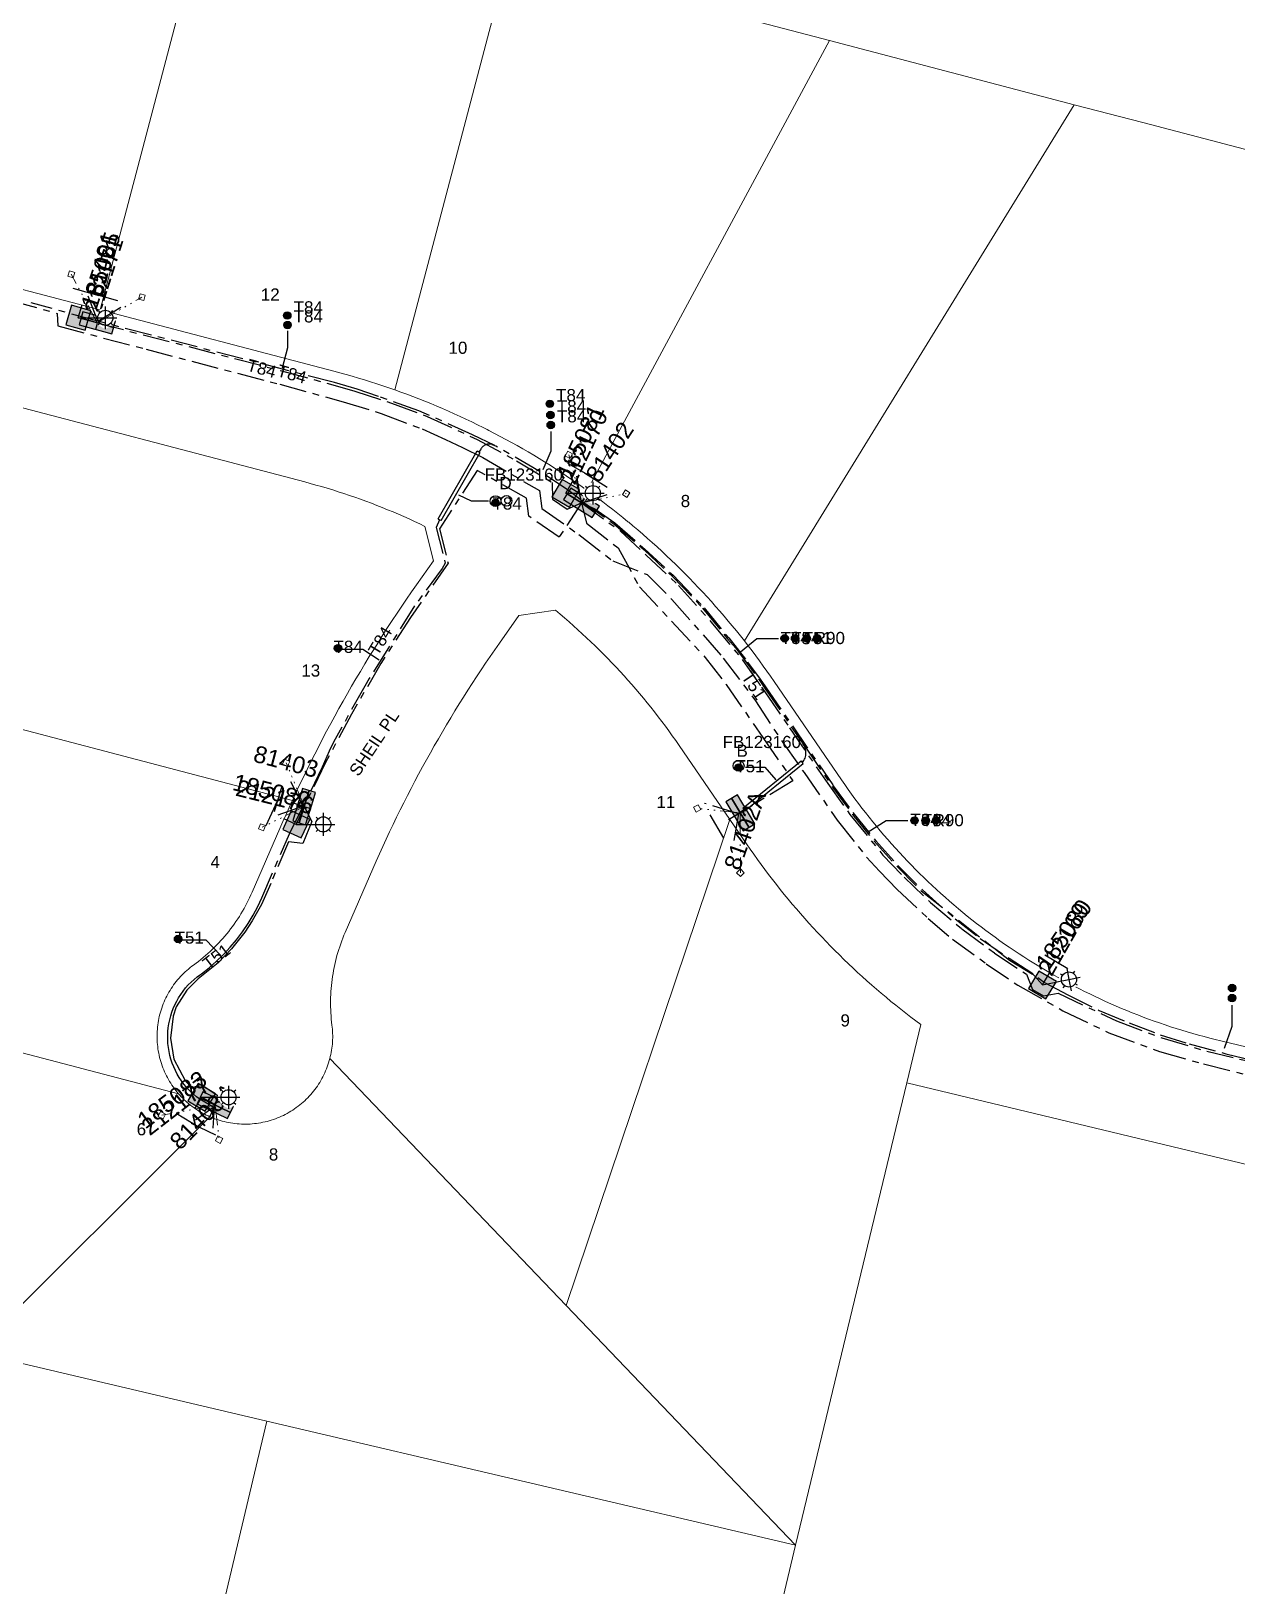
# Model space of a CAD drawing. Header units: metres. Extents: x 250871 to 255994, y 6164531 to 6169422.
# Drawn here: x 253358.1 to 253536.7, y 6166999.6 to 6167229.9 of the extents above; entities that cross this region are included whole.
import ezdxf
from ezdxf.enums import TextEntityAlignment as Align

# ---------------------------------------------------------------- set-up
doc = ezdxf.new("R2010")
doc.units = ezdxf.units.M
doc.linetypes.add('Cable Exist UG', pattern=[7, 4, -1, 1, -1])
doc.linetypes.add('PHANTOMX2', pattern=[6.6, 3, -0.75, 0.2, -0.75, 0.2, -0.75, 0.2, -0.75])
doc.layers.get('0').update_dxf_attribs({"color": 6})
doc.layers.get('Defpoints').update_dxf_attribs({"color": 250})
for name, color, linetype, lineweight in [('Cadastre Land Parcels_SP_EXT', 118, 'Continuous', 15), ('Cadastre Road Names_SP_HV_LV_SL_EXT', 211, 'Continuous', 15), ('Mains_LV_EXT', 163, 'Continuous', 25), ('Mains_LV_SL_EXT', 135, 'Continuous', 25), ('Services_SP_EXT', 42, 'PHANTOMX2', 20)]:
    doc.layers.add(name, color=color, linetype=linetype, lineweight=lineweight)
for name, color, linetype in [('Duct_SP_EXT', 30, 'Continuous'), ('Equip_SP_SL_EXT', 7, 'Continuous'), ('SupportsUG_SP_LV_EXT', 7, 'Continuous'), ('SupportsUG_SP_LV_SL_EXT', 7, 'Continuous'), ('Trench_SP_EXT', 7, 'Continuous')]:
    doc.layers.add(name, color=color, linetype=linetype)
doc.styles.add('COLUMN_LABEL', font='arial.ttf', dxfattribs={"height": 2})
doc.styles.add('iecARIAL', font='arial.ttf', dxfattribs={"height": 2})
doc.styles.add('POLE_LABEL', font='arial.ttf', dxfattribs={"height": 2})
doc.styles.add('SL_LABEL', font='arial.ttf', dxfattribs={"height": 2})
doc.styles.get("Standard").update_dxf_attribs({"font": 'arial.ttf'})

# ---------------------------------------------------------------- blocks, each defined once
blk = doc.blocks.new('COLUMN_EXT')
blk.add_hatch(color=256).paths.add_polyline_path([(1.5, -1.5), (1.5, 1.5), (-1.5, 1.5), (-1.5, -1.5)])
blk.add_lwpolyline([(1.5, 1.5), (-1.5, 1.5), (-1.5, -1.5), (1.5, -1.5)], close=True)
at = {"layer": 'Defpoints', "flags": 128}
for points in [[(0, 0), (0, -2)], [(2, -4), (-2, -4)]]:
    blk.add_lwpolyline(points, dxfattribs=at)
at = {"flags": 1}
blk.add_attdef('Z', (-1.81, 2.35), '', height=0.2, rotation=180, dxfattribs=at)
at = {"flags": 9}
for tag, style, p in [('STRUCTURE_PLANT_NUMBER', 'POLE_LABEL', (-1.81, -0.03)), ('STREET_CODE', 'COLUMN_LABEL', (-1.81, 0.2))]:
    blk.add_attdef(tag, text='', height=0.2, rotation=180, dxfattribs=dict(at, style=style)).set_placement(p, align=Align.MIDDLE_LEFT)
for tag, p in [('COLUMN_TYPE', (-1.81, 0.4)), ('STREETNAME', (-1.81, 1.6)), ('OWNED_BY', (-1.81, 0.6)), ('LOCATION', (-1.81, 1.4)), ('SUBURB', (-1.81, 1.8)), ('LEGEND', (-1.81, 1.2)), ('USAGE', (-1.81, 1)), ('NOTES', (-1.81, 2)), ('STATE', (-1.81, 0.8))]:
    blk.add_attdef(tag, text='', height=0.2, rotation=180, dxfattribs=at).set_placement(p, align=Align.MIDDLE_LEFT)
at = {"style": 'COLUMN_LABEL', "width": 0.9, "flags": 8}
blk.add_attdef('ASSET_NUM', text='', height=2, rotation=270, dxfattribs=at).set_placement((2, -4), align=Align.MIDDLE_LEFT)
blk = doc.blocks.new('PILLAR_EXT')
blk.add_hatch(color=256).paths.add_polyline_path([(2.5, -1), (2.5, 1), (-2.5, 1), (-2.5, -1)])
for p, q in [((2.5, 0), (-2.5, 0)), ((0, -1), (0, 1))]:
    blk.add_line(p, q)
at = {"ltscale": 10}
blk.add_line((-2.5, 0), (2.5, 0), dxfattribs=at)
blk.add_lwpolyline([(2.5, 1), (1.25, 1), (-1.25, 1), (-2.5, 1), (-2.5, -1), (2.5, -1)], close=True)
at = {"layer": 'Defpoints'}
for p, q in [((0, 0), (0, -2)), ((2, -4), (-2, -4))]:
    blk.add_line(p, q, dxfattribs=at)
for tag, p, flags in [('SUPPORT_TYPE', (0, 0.6), 9), ('STREETNAME', (0, 1.8), 9), ('OWNED_BY', (0, 0.2), 9), ('LOCATION', (0, 1.2), 9), ('SUBURB', (0, 2), 1), ('LEGEND', (0, 1), 9), ('PARENT', (0, 1.6), 9), ('USAGE', (0, 0.8), 9), ('NOTES', (0, 1.4), 9), ('STATE', (0, 0.4), 9)]:
    blk.add_attdef(tag, p, '', height=0.2, rotation=180, dxfattribs=dict(flags=flags))
at = {"width": 0.9, "flags": 8}
blk.add_attdef('ASSET_NUM', text='', height=2, rotation=270, dxfattribs=at).set_placement((2, -4), align=Align.MIDDLE_LEFT)
blk = doc.blocks.new('DUCT_EXT')
blk.add_circle((0, 0.8), 0.8)
at = {"flags": 1}
blk.add_attdef('Z', (0, 0), '', height=0.2, dxfattribs=at)
at = {"flags": 9}
for tag, p in [('DUCT_CODE', (0, 0)), ('XSECT_TYPE', (0, -0.2)), ('STATE', (0, -0.6)), ('FB_REFERENCE', (0, -0.4)), ('NOTES', (0, -0.8))]:
    blk.add_attdef(tag, text='', height=0.2, dxfattribs=at).set_placement(p, align=Align.MIDDLE_LEFT)
blk = doc.blocks.new('SL_LANTERN_EXT')
at = {"flags": 9}
for tag, p in [('LRATECODE', (-7.4, 0)), ('LOUTREACHVOCAB', (-7.2, 0)), ('LOUTREACH', (-7, 0)), ('LANTNUMBER', (-6.6, 0)), ('LNEW', (-6.4, 0)), ('LMASTVOCAB', (-6.2, 0)), ('LMAST', (-6, 0)), ('LLAMPVOCAB', (-5.8, 0)), ('LLAMP', (-5.6, 0)), ('LEXIST', (-5.4, 0)), ('LCHARGE3PERCENT', (-5.2, 0)), ('LCHARGE3', (-5, 0)), ('LCHARGE2PERCENT', (-4.8, 0)), ('LCHARGE2', (-4.6, 0)), ('LCHARGE1PERCENT', (-4.4, 0)), ('LCHARGE1', (-4.2, 0)), ('LCATEGORY', (-4, 0)), ('LBRACKETVOCAB', (-3.8, 0)), ('LBRACKET', (-3.6, 0)), ('LKINGHEIGHT', (-3.4, 0)), ('CREPLACE', (-3.2, 0)), ('CREMOVE', (-3, 0)), ('CNUMBER', (-2.8, 0)), ('CNEW', (-2.6, 0)), ('CEXIST', (-2.4, 0)), ('USAGE', (-2.2, 0)), ('STATE', (-2, 0)), ('OWNED_BY', (-1.8, 0)), ('ORIENTATION', (-1.6, 0)), ('OPERATING_VOLTAGE', (-1.4, 0)), ('NO_PHASES', (-1.2, 0)), ('LANTERN_TYPE', (-1, 0)), ('LANTERN_PURPOSE', (-0.8, 0)), ('CONTROL_TYPE', (-0.6, 0)), ('CONSTRUCTED_VOLTAGE', (-0.4, 0))]:
    blk.add_attdef(tag, text='', height=0.001, rotation=270, dxfattribs=at).set_placement(p, align=Align.MIDDLE_LEFT)
at = {"style": 'SL_LABEL', "flags": 9}
blk.add_attdef('STREET_CODE', text='', height=0.001, rotation=270, dxfattribs=at).set_placement((0, 0), align=Align.MIDDLE_LEFT)
at = {"flags": 1}
blk.add_attdef('Z', (0, 0), '', height=0.001, rotation=270, dxfattribs=at)
at = {"width": 0.9}
blk.add_attdef('LNUMBER', text='', height=1, dxfattribs=at).set_placement((7, -1), align=Align.MIDDLE_LEFT)
at = {"flags": 9}
for tag, p in [('LREMOVE', (0, -7.6)), ('LREPLACE', (0, -7.8)), ('LTYPE', (0, -8)), ('LTYPEVOCAB', (0, -8.2)), ('LEGEND', (0, -8.4)), ('SUBURB', (0, -8.6)), ('STREETNAME', (0, -8.8)), ('LOCATION', (0, -9)), ('NOTES', (0, -9.2)), ('MAINTAINED_BY', (0, -9.86))]:
    blk.add_attdef(tag, text='', height=0.001, dxfattribs=at).set_placement(p, align=Align.MIDDLE_LEFT)
blk.add_attdef('OPERATED_BY', (0, -9.61), '', height=0.001, dxfattribs=at)
blk.add_wipeout([(5.69, 0), (5.06, -1.06), (4, -1.69), (2.94, -1.06), (2.31, 0), (2.94, 1.06), (4, 1.69), (5.06, 1.06)])
for p, q in [((0, 0), (4, 0)), ((2.94, 1.06), (3.2, 0.8)), ((4, 1.69), (4, 0)), ((5.06, 1.06), (4.8, 0.8)), ((2.94, -1.06), (3.2, -0.8)), ((4, 0), (5.69, 0)), ((4, 0), (4, -1.69)), ((5.06, -1.06), (4.8, -0.8))]:
    blk.add_line(p, q)
blk.add_circle((4, 0), 1.12)
blk = doc.blocks.new('CCP_EXT')
at = {"flags": 9}
blk.add_attdef('NOTES', text='', height=0.2, dxfattribs=at).set_placement((0, -2), align=Align.MIDDLE_LEFT)
blk.add_wipeout([(0, 0.57), (0.57, 0), (0, -0.57), (-0.57, 0)])
blk.add_lwpolyline([(-0.57, 0), (0, 0.57), (0.57, 0), (0, -0.57), (-0.57, 0)])
at = {"flags": 1}
blk.add_attdef('Z', (0, 0), '', height=0.2, dxfattribs=at)
at = {"flags": 9}
for tag, p in [('CCP_TYPE', (0, 0)), ('CONSTRUCTED_VOLTAGE', (0, -0.2)), ('OPERATING_VOLTAGE', (0, -0.6)), ('ORIENTATION', (0, -0.8)), ('OWNED_BY', (0, -1)), ('STATE', (0, -1.8)), ('NO_PHASES', (0, -0.4)), ('USAGE', (0, -1.2)), ('LEGEND', (0, -1.4)), ('LIFE_SUPPORT', (0, -1.6))]:
    blk.add_attdef(tag, text='', height=0.2, dxfattribs=at).set_placement(p, align=Align.MIDDLE_LEFT)
blk = doc.blocks.new('CABLE_LARGE_EXT')
h = blk.add_hatch(color=256)
edge = h.paths.add_edge_path()
edge.add_arc((0, 0.55), 0.55, 0, 360)
blk.add_circle((0, 0.55), 0.55)
at = {"flags": 1}
blk.add_attdef('Z', (0, 0), '', height=0.2, dxfattribs=at)
at = {"flags": 9}
for tag, p in [('COND_CODE', (0, 0)), ('STATE', (0, -0.4)), ('XSECT_SIZE', (0, -0.6)), ('FB_REFERENCE', (0, -0.2)), ('NOTES', (0, -0.8))]:
    blk.add_attdef(tag, text='', height=0.2, dxfattribs=at).set_placement(p, align=Align.MIDDLE_LEFT)

msp = doc.modelspace()

# ---------------------------------------------------------------- linework, layer by layer
at = {"layer": 'Cadastre Land Parcels_SP_EXT', "linetype": 'Continuous'}
for points in [[(253693.429, 6167593.208), (253426.631, 6167663.238), (253404.025, 6167621.867), (253346.392, 6167511.639), (253291.232, 6167401.18), (253233.137, 6167292.237), (253281.922, 6167279.448), (253341.322, 6167263.878), (253385.1, 6167252.402), (253428.862, 6167240.929), (253476.326, 6167228.488), (253512.571, 6167218.987), (253522.718, 6167216.335), (253550.961, 6167208.953)], [(253550.961, 6167208.953), (253522.718, 6167216.335), (253512.571, 6167218.987), (253463.733, 6167139.552), (253464.303, 6167138.819), (253464.867, 6167138.083), (253465.425, 6167137.343), (253465.976, 6167136.597), (253466.523, 6167135.847), (253467.062, 6167135.093), (253467.596, 6167134.334), (253468.123, 6167133.571), (253478.111, 6167118.993), (253478.6, 6167118.285), (253479.097, 6167117.579), (253479.6, 6167116.88), (253480.109, 6167116.184), (253480.624, 6167115.494), (253481.145, 6167114.808), (253481.672, 6167114.127), (253482.206, 6167113.451), (253482.747, 6167112.779), (253483.293, 6167112.113), (253483.844, 6167111.452), (253484.402, 6167110.795), (253484.967, 6167110.143), (253485.537, 6167109.498), (253486.113, 6167108.856), (253486.694, 6167108.22), (253487.281, 6167107.59), (253487.875, 6167106.965), (253488.473, 6167106.345), (253489.077, 6167105.731), (253489.687, 6167105.122), (253490.302, 6167104.519), (253490.923, 6167103.922), (253491.55, 6167103.33), (253492.181, 6167102.744), (253492.817, 6167102.164), (253493.46, 6167101.589), (253494.107, 6167101.02), (253494.759, 6167100.457), (253495.417, 6167099.901), (253496.08, 6167099.35), (253496.747, 6167098.805), (253497.419, 6167098.266), (253498.097, 6167097.733), (253498.779, 6167097.207), (253499.466, 6167096.687), (253500.157, 6167096.173), (253500.853, 6167095.665), (253501.554, 6167095.165), (253502.259, 6167094.67), (253502.969, 6167094.181), (253503.683, 6167093.699), (253504.402, 6167093.223), (253505.125, 6167092.754), (253505.852, 6167092.292), (253506.583, 6167091.837), (253507.319, 6167091.388), (253508.058, 6167090.945), (253508.801, 6167090.51), (253509.549, 6167090.081), (253510.3, 6167089.659), (253511.055, 6167089.243), (253511.813, 6167088.835), (253512.576, 6167088.434), (253513.342, 6167088.039), (253514.112, 6167087.652), (253514.885, 6167087.272), (253515.661, 6167086.897), (253516.44, 6167086.531), (253517.224, 6167086.172), (253518.01, 6167085.819), (253518.799, 6167085.474), (253519.592, 6167085.137), (253520.388, 6167084.806), (253521.186, 6167084.483), (253521.988, 6167084.167), (253522.793, 6167083.858), (253523.599, 6167083.556), (253524.41, 6167083.262), (253525.222, 6167082.976), (253526.037, 6167082.697), (253526.855, 6167082.424), (253527.675, 6167082.16), (253528.497, 6167081.903), (253529.322, 6167081.653), (253530.149, 6167081.411), (253530.978, 6167081.177), (253531.809, 6167080.95), (253532.642, 6167080.731), (253533.477, 6167080.519), (253534.314, 6167080.314), (253702.951, 6167039.869)], [(253326.695, 6167134.32), (253396.785, 6167115.943), (253397.321, 6167117.096), (253397.321, 6167117.096), (253397.863, 6167118.246), (253398.414, 6167119.393), (253398.971, 6167120.535), (253399.535, 6167121.675), (253400.107, 6167122.81), (253400.685, 6167123.942), (253401.271, 6167125.071), (253401.864, 6167126.196), (253402.463, 6167127.317), (253403.07, 6167128.435), (253403.684, 6167129.548), (253404.304, 6167130.658), (253404.932, 6167131.764), (253405.567, 6167132.865), (253406.208, 6167133.964), (253406.856, 6167135.057), (253407.512, 6167136.147), (253408.173, 6167137.233), (253408.842, 6167138.314), (253409.517, 6167139.391), (253410.2, 6167140.464), (253410.888, 6167141.533), (253411.584, 6167142.598), (253412.287, 6167143.657), (253412.996, 6167144.713), (253413.71, 6167145.764), (253414.433, 6167146.81), (253415.161, 6167147.853), (253417.677, 6167151.427), (253416.418, 6167156.52), (253415.639, 6167156.894), (253414.857, 6167157.261), (253414.07, 6167157.622), (253413.282, 6167157.976), (253412.49, 6167158.322), (253411.695, 6167158.662), (253410.897, 6167158.994), (253410.096, 6167159.319), (253409.292, 6167159.636), (253408.485, 6167159.947), (253407.676, 6167160.251), (253406.863, 6167160.547), (253406.048, 6167160.836), (253405.231, 6167161.118), (253404.412, 6167161.392), (253403.589, 6167161.66), (253402.765, 6167161.919), (253401.937, 6167162.172), (253401.109, 6167162.417), (253400.277, 6167162.655), (253399.444, 6167162.886), (253398.609, 6167163.108), (253348.877, 6167176.142)], [(253304.402, 6167092.289), (253379.927, 6167072.5), (253379.718, 6167072.746), (253379.718, 6167072.746), (253379.517, 6167072.996), (253379.321, 6167073.253), (253379.131, 6167073.513), (253378.949, 6167073.779), (253378.772, 6167074.048), (253378.603, 6167074.322), (253378.441, 6167074.601), (253378.285, 6167074.883), (253378.136, 6167075.169), (253377.995, 6167075.458), (253377.86, 6167075.751), (253377.734, 6167076.047), (253377.614, 6167076.347), (253377.502, 6167076.649), (253377.397, 6167076.954), (253377.301, 6167077.261), (253377.211, 6167077.571), (253377.13, 6167077.882), (253377.055, 6167078.196), (253376.989, 6167078.511), (253376.932, 6167078.828), (253376.881, 6167079.146), (253376.839, 6167079.467), (253376.804, 6167079.786), (253376.778, 6167080.108), (253376.76, 6167080.43), (253376.749, 6167080.752), (253376.747, 6167081.074), (253376.752, 6167081.396), (253376.765, 6167081.718), (253376.787, 6167082.04), (253376.816, 6167082.361), (253376.853, 6167082.68), (253376.898, 6167083), (253376.952, 6167083.318), (253377.012, 6167083.634), (253377.081, 6167083.948), (253377.159, 6167084.262), (253377.242, 6167084.572), (253377.334, 6167084.881), (253377.434, 6167085.187), (253377.541, 6167085.492), (253377.657, 6167085.792), (253377.779, 6167086.091), (253377.908, 6167086.386), (253378.045, 6167086.678), (253378.189, 6167086.966), (253378.34, 6167087.251), (253378.498, 6167087.531), (253378.663, 6167087.808), (253378.835, 6167088.081), (253379.013, 6167088.349), (253379.199, 6167088.613), (253379.39, 6167088.872), (253379.588, 6167089.126), (253379.793, 6167089.375), (253380.003, 6167089.619), (253380.22, 6167089.858), (253380.442, 6167090.091), (253380.67, 6167090.319), (253380.903, 6167090.541), (253381.143, 6167090.758), (253381.386, 6167090.967), (253381.636, 6167091.172), (253381.891, 6167091.37), (253382.15, 6167091.561), (253382.514, 6167091.828), (253382.874, 6167092.102), (253383.229, 6167092.382), (253383.58, 6167092.668), (253383.924, 6167092.96), (253384.264, 6167093.259), (253384.599, 6167093.562), (253384.929, 6167093.873), (253385.253, 6167094.188), (253385.571, 6167094.509), (253385.884, 6167094.835), (253386.192, 6167095.167), (253386.493, 6167095.504), (253386.788, 6167095.846), (253387.078, 6167096.194), (253387.361, 6167096.546), (253387.639, 6167096.903), (253387.91, 6167097.265), (253388.175, 6167097.631), (253388.433, 6167098.002), (253388.686, 6167098.378), (253388.931, 6167098.758), (253389.17, 6167099.142), (253389.401, 6167099.53), (253389.627, 6167099.922), (253389.845, 6167100.318), (253390.057, 6167100.718), (253390.261, 6167101.121), (253390.459, 6167101.528), (253390.65, 6167101.938), (253390.833, 6167102.351), (253394.934, 6167111.802), (253395.389, 6167112.841), (253395.848, 6167113.877), (253396.314, 6167114.911), (253396.785, 6167115.943), (253326.695, 6167134.32)], [(253349.629, 6167034.214), (253384.58, 6167069.083), (253384.58, 6167069.083), (253384.3, 6167069.208), (253384.024, 6167069.34), (253383.75, 6167069.478), (253383.48, 6167069.623), (253383.214, 6167069.774), (253382.95, 6167069.931), (253382.692, 6167070.095), (253382.436, 6167070.264), (253382.185, 6167070.439), (253381.938, 6167070.621), (253381.695, 6167070.808), (253381.457, 6167071.001), (253381.224, 6167071.199), (253380.995, 6167071.403), (253380.771, 6167071.613), (253380.553, 6167071.827), (253380.339, 6167072.046), (253380.13, 6167072.27), (253379.927, 6167072.5), (253304.402, 6167092.289)]]:
    msp.add_lwpolyline(points, dxfattribs=at)
for points in [[(253385.1, 6167252.402), (253341.322, 6167263.878), (253324.555, 6167200.075), (253368.318, 6167188.593), (253385.1, 6167252.402)], [(253428.862, 6167240.929), (253385.1, 6167252.402), (253368.318, 6167188.593), (253402.91, 6167179.516), (253403.825, 6167179.271), (253404.739, 6167179.019), (253405.65, 6167178.76), (253406.56, 6167178.493), (253407.466, 6167178.218), (253408.371, 6167177.937), (253409.274, 6167177.646), (253410.173, 6167177.35), (253411.071, 6167177.046), (253411.965, 6167176.733), (253428.862, 6167240.929)], [(253476.326, 6167228.488), (253428.862, 6167240.929), (253411.965, 6167176.733), (253412.858, 6167176.414), (253413.748, 6167176.086), (253414.636, 6167175.752), (253415.52, 6167175.41), (253416.403, 6167175.06), (253417.281, 6167174.704), (253418.157, 6167174.34), (253419.03, 6167173.969), (253419.9, 6167173.59), (253420.766, 6167173.204), (253421.63, 6167172.811), (253422.489, 6167172.411), (253423.346, 6167172.004), (253424.199, 6167171.59), (253425.049, 6167171.169), (253425.623, 6167170.879), (253425.895, 6167170.741), (253426.738, 6167170.306), (253427.576, 6167169.862), (253428.412, 6167169.413), (253429.244, 6167168.958), (253430.071, 6167168.494), (253430.895, 6167168.023), (253431.715, 6167167.547), (253432.53, 6167167.063), (253433.342, 6167166.572), (253434.15, 6167166.075), (253434.953, 6167165.571), (253435.753, 6167165.061), (253436.547, 6167164.543), (253437.338, 6167164.02), (253438.125, 6167163.489), (253438.906, 6167162.952), (253439.684, 6167162.409), (253440.456, 6167161.859), (253476.326, 6167228.488)], [(253512.571, 6167218.987), (253476.326, 6167228.488), (253440.456, 6167161.859), (253441.227, 6167161.301), (253441.994, 6167160.737), (253442.754, 6167160.167), (253443.511, 6167159.59), (253444.263, 6167159.006), (253445.01, 6167158.417), (253445.752, 6167157.822), (253446.488, 6167157.219), (253446.599, 6167157.128), (253447.22, 6167156.611), (253447.947, 6167155.998), (253448.669, 6167155.377), (253449.385, 6167154.751), (253450.096, 6167154.119), (253450.802, 6167153.481), (253451.503, 6167152.837), (253452.198, 6167152.188), (253452.887, 6167151.533), (253453.572, 6167150.871), (253454.25, 6167150.204), (253454.923, 6167149.532), (253455.59, 6167148.854), (253456.252, 6167148.171), (253456.908, 6167147.481), (253457.558, 6167146.786), (253458.203, 6167146.086), (253458.841, 6167145.381), (253459.474, 6167144.67), (253460.1, 6167143.955), (253460.721, 6167143.234), (253461.335, 6167142.507), (253461.944, 6167141.776), (253462.546, 6167141.039), (253463.143, 6167140.298), (253463.733, 6167139.552), (253512.571, 6167218.987)], [(253461.573, 6167113.109), (253454.06, 6167124.081), (253453.561, 6167124.803), (253453.055, 6167125.52), (253452.543, 6167126.233), (253452.024, 6167126.942), (253451.499, 6167127.645), (253450.968, 6167128.343), (253450.43, 6167129.038), (253449.886, 6167129.727), (253449.335, 6167130.411), (253448.779, 6167131.089), (253448.217, 6167131.763), (253447.648, 6167132.432), (253447.074, 6167133.096), (253446.493, 6167133.754), (253445.906, 6167134.407), (253445.314, 6167135.055), (253444.716, 6167135.698), (253444.112, 6167136.335), (253443.502, 6167136.966), (253442.887, 6167137.591), (253442.266, 6167138.212), (253441.639, 6167138.827), (253441.007, 6167139.436), (253440.37, 6167140.039), (253439.727, 6167140.636), (253439.078, 6167141.228), (253438.424, 6167141.813), (253437.765, 6167142.394), (253437.101, 6167142.967), (253436.431, 6167143.535), (253435.757, 6167144.096), (253430.317, 6167143.306), (253427.439, 6167139.217), (253426.751, 6167138.235), (253426.071, 6167137.248), (253425.397, 6167136.257), (253424.729, 6167135.262), (253424.068, 6167134.262), (253423.413, 6167133.259), (253422.764, 6167132.251), (253422.122, 6167131.239), (253421.486, 6167130.223), (253420.857, 6167129.203), (253420.234, 6167128.18), (253419.618, 6167127.151), (253419.008, 6167126.119), (253418.405, 6167125.084), (253417.808, 6167124.044), (253417.219, 6167123), (253416.635, 6167121.954), (253416.059, 6167120.902), (253415.49, 6167119.848), (253414.926, 6167118.79), (253414.37, 6167117.729), (253413.82, 6167116.663), (253413.278, 6167115.595), (253412.742, 6167114.523), (253412.213, 6167113.447), (253411.69, 6167112.368), (253411.175, 6167111.286), (253410.667, 6167110.2), (253410.165, 6167109.112), (253409.671, 6167108.02), (253409.184, 6167106.926), (253408.703, 6167105.827), (253404.601, 6167096.377), (253404.425, 6167095.96), (253404.256, 6167095.541), (253404.093, 6167095.118), (253403.939, 6167094.694), (253403.792, 6167094.266), (253403.652, 6167093.836), (253403.52, 6167093.403), (253403.395, 6167092.969), (253403.278, 6167092.532), (253403.169, 6167092.093), (253403.066, 6167091.653), (253402.972, 6167091.212), (253402.885, 6167090.767), (253402.806, 6167090.322), (253402.735, 6167089.876), (253402.671, 6167089.428), (253402.616, 6167088.979), (253402.568, 6167088.53), (253402.527, 6167088.079), (253402.495, 6167087.628), (253402.47, 6167087.177), (253402.454, 6167086.725), (253402.444, 6167086.273), (253402.443, 6167085.821), (253402.45, 6167085.368), (253402.464, 6167084.916), (253402.487, 6167084.465), (253402.517, 6167084.014), (253402.554, 6167083.563), (253402.6, 6167083.113), (253402.654, 6167082.664), (253402.69, 6167082.354), (253402.718, 6167082.042), (253402.74, 6167081.73), (253402.753, 6167081.418), (253402.759, 6167081.106), (253402.757, 6167080.793), (253402.749, 6167080.48), (253402.732, 6167080.168), (253402.708, 6167079.856), (253402.676, 6167079.546), (253402.638, 6167079.236), (253402.591, 6167078.927), (253402.537, 6167078.619), (253402.476, 6167078.312), (253402.407, 6167078.007), (253402.331, 6167077.704), (253437.332, 6167041.132), (253461.573, 6167113.109)], [(253487.773, 6167074.091), (253489.85, 6167082.737), (253489.102, 6167083.295), (253488.358, 6167083.859), (253487.619, 6167084.431), (253486.885, 6167085.007), (253486.156, 6167085.591), (253485.432, 6167086.18), (253484.711, 6167086.774), (253483.997, 6167087.375), (253483.288, 6167087.982), (253482.583, 6167088.595), (253481.884, 6167089.215), (253481.19, 6167089.839), (253480.501, 6167090.469), (253479.817, 6167091.105), (253479.139, 6167091.747), (253478.466, 6167092.394), (253477.799, 6167093.047), (253477.137, 6167093.705), (253476.48, 6167094.369), (253475.83, 6167095.039), (253475.184, 6167095.714), (253474.545, 6167096.394), (253473.911, 6167097.079), (253473.282, 6167097.77), (253472.66, 6167098.466), (253472.044, 6167099.167), (253471.432, 6167099.873), (253470.828, 6167100.585), (253470.229, 6167101.301), (253469.636, 6167102.022), (253469.049, 6167102.749), (253468.468, 6167103.48), (253467.894, 6167104.216), (253467.325, 6167104.956), (253466.763, 6167105.702), (253466.207, 6167106.452), (253465.657, 6167107.206), (253465.113, 6167107.966), (253464.576, 6167108.73), (253464.046, 6167109.498), (253461.573, 6167113.109), (253437.332, 6167041.132), (253471.322, 6167005.614), (253487.773, 6167074.091)], [(253402.331, 6167077.704), (253402.248, 6167077.394), (253402.156, 6167077.087), (253402.057, 6167076.783), (253401.95, 6167076.481), (253401.836, 6167076.181), (253401.714, 6167075.884), (253401.586, 6167075.591), (253401.449, 6167075.301), (253401.306, 6167075.015), (253401.156, 6167074.731), (253400.999, 6167074.452), (253400.834, 6167074.177), (253400.664, 6167073.906), (253400.487, 6167073.638), (253400.303, 6167073.377), (253400.112, 6167073.119), (253399.915, 6167072.866), (253399.713, 6167072.618), (253399.503, 6167072.374), (253399.288, 6167072.137), (253399.068, 6167071.905), (253398.841, 6167071.678), (253398.609, 6167071.457), (253398.372, 6167071.241), (253398.129, 6167071.032), (253397.881, 6167070.829), (253397.629, 6167070.631), (253397.371, 6167070.44), (253397.109, 6167070.256), (253396.842, 6167070.079), (253396.571, 6167069.908), (253396.296, 6167069.743), (253396.017, 6167069.585), (253395.734, 6167069.436), (253395.448, 6167069.292), (253395.158, 6167069.156), (253394.864, 6167069.026), (253394.568, 6167068.904), (253394.268, 6167068.789), (253393.967, 6167068.683), (253393.662, 6167068.583), (253393.355, 6167068.49), (253393.046, 6167068.407), (253392.735, 6167068.33), (253392.422, 6167068.261), (253392.107, 6167068.199), (253391.791, 6167068.146), (253391.474, 6167068.1), (253391.156, 6167068.063), (253390.837, 6167068.032), (253390.517, 6167068.011), (253390.197, 6167067.996), (253389.876, 6167067.991), (253389.556, 6167067.992), (253389.236, 6167068.002), (253388.915, 6167068.02), (253388.596, 6167068.045), (253388.278, 6167068.078), (253387.96, 6167068.12), (253387.643, 6167068.169), (253387.328, 6167068.226), (253387.013, 6167068.29), (253386.701, 6167068.364), (253386.391, 6167068.443), (253386.083, 6167068.531), (253385.777, 6167068.627), (253385.474, 6167068.73), (253385.173, 6167068.84), (253384.875, 6167068.958), (253384.58, 6167069.083), (253349.629, 6167034.214), (253392.989, 6167024.023), (253471.322, 6167005.614), (253437.332, 6167041.132), (253402.331, 6167077.704)], [(253843.697, 6166854.534), (253683.066, 6166893.081), (253692.457, 6166932.213), (253701.849, 6166971.345), (253696.432, 6166972.647), (253708.089, 6167021.168), (253487.773, 6167074.091), (253471.322, 6167005.614), (253448.111, 6166907.788), (253554.357, 6166882.599), (253575.185, 6166877.596), (253595.151, 6166872.8), (253614.715, 6166868.107), (253673.453, 6166854.193), (253732.603, 6166840.209), (253790.946, 6166826.415), (253872.095, 6166807.527), (253843.697, 6166854.534)], [(253392.989, 6167024.023), (253349.629, 6167034.214), (253333.159, 6167038.083), (253296.853, 6166883.426), (253286.334, 6166885.888), (253191.52, 6166908.073), (253165.721, 6166798.769), (253171.677, 6166792.228), (253170.528, 6166787.361), (253258.896, 6166766.668), (253268.69, 6166764.374), (253328.096, 6166750.463), (253392.989, 6167024.023)], [(253408.387, 6166740.201), (253426.843, 6166818.062), (253448.111, 6166907.788), (253471.322, 6167005.614), (253392.989, 6167024.023), (253328.096, 6166750.463), (253406.411, 6166731.86), (253408.387, 6166740.201)]]:
    msp.add_lwpolyline(points, close=True, dxfattribs=at)
at = {"layer": 'Duct_SP_EXT'}
for p, q in [((253418.392, 6167157.624), (253424.174, 6167167.7)), ((253418.808, 6167157.385), (253424.591, 6167167.461)), ((253424.174, 6167167.7), (253424.382, 6167167.581)), ((253424.591, 6167167.461), (253424.382, 6167167.581)), ((253418.392, 6167157.624), (253418.6, 6167157.505)), ((253418.808, 6167157.385), (253418.6, 6167157.505)), ((253463.495, 6167114.77), (253472.143, 6167121.787)), ((253463.797, 6167114.398), (253472.445, 6167121.414)), ((253472.143, 6167121.787), (253472.294, 6167121.601)), ((253472.445, 6167121.414), (253472.294, 6167121.601)), ((253463.495, 6167114.77), (253463.646, 6167114.584)), ((253463.797, 6167114.398), (253463.646, 6167114.584))]:
    msp.add_line(p, q, dxfattribs=at)
for points in [[(253396.074, 6167185.513), (253396.074, 6167182.982), (253395.297, 6167179.948)], [(253435.052, 6167170.572), (253435.052, 6167167.661), (253433.873, 6167164.898)], [(253425.857, 6167160.238), (253423.327, 6167160.238), (253421.415, 6167161.149)], [(253468.77, 6167139.868), (253465.562, 6167139.868), (253463.152, 6167137.892)], [(253404.003, 6167138.318), (253407.202, 6167138.318), (253409.658, 6167136.769)], [(253463.896, 6167120.844), (253466.761, 6167120.846), (253468.385, 6167118.978)], [(253487.932, 6167112.897), (253484.734, 6167112.897), (253482.039, 6167111.251)], [(253380.355, 6167095.279), (253383.95, 6167095.279), (253386.137, 6167093.017)], [(253535.92, 6167085.597), (253535.92, 6167082.445), (253534.779, 6167079.199)]]:
    msp.add_lwpolyline(points, dxfattribs=at)
at = {"layer": 'Trench_SP_EXT', "linetype": 'Cable Exist UG'}
for points in [[(253426.791, 6167168.464, 0.4854533), (253424.652, 6167167.846), (253424.652, 6167167.846), (253424.383, 6167167.581)], [(253472.373, 6167124.388, -0.3437657), (253472.339, 6167121.533)]]:
    msp.add_lwpolyline(points, format="xyb", dxfattribs=at)
for points in [[(253463.635, 6167114.539), (253462.919, 6167114.011)], [(253462.872, 6167113.965), (253462.085, 6167109.51)]]:
    msp.add_lwpolyline(points, dxfattribs=at)

# ---------------------------------------------------------------- block references
at = {"layer": 'Duct_SP_EXT'}
for name, p in [('CABLE_LARGE_EXT', (253396.031, 6167187.216)), ('CABLE_LARGE_EXT', (253396.074, 6167185.792)), ('DUCT_EXT', (253426.878, 6167159.47)), ('CABLE_LARGE_EXT', (253426.862, 6167159.465)), ('DUCT_EXT', (253428.5, 6167159.502)), ('CABLE_LARGE_EXT', (253469.694, 6167139.391)), ('CABLE_LARGE_EXT', (253471.236, 6167139.394)), ('CABLE_LARGE_EXT', (253472.985, 6167139.377)), ('CABLE_LARGE_EXT', (253474.519, 6167139.391)), ('CABLE_LARGE_EXT', (253403.543, 6167137.927)), ('DUCT_EXT', (253462.877, 6167120.267)), ('CABLE_LARGE_EXT', (253462.877, 6167120.267)), ('CABLE_LARGE_EXT', (253488.927, 6167112.409)), ('CABLE_LARGE_EXT', (253490.579, 6167112.417)), ('CABLE_LARGE_EXT', (253492.125, 6167112.453)), ('CABLE_LARGE_EXT', (253379.859, 6167094.863)), ('CABLE_LARGE_EXT', (253535.955, 6167087.603)), ('CABLE_LARGE_EXT', (253535.955, 6167086.116))]:
    msp.add_blockref(name, p, dxfattribs=at)
at = {"layer": 'SupportsUG_SP_LV_EXT'}
ref = msp.add_blockref('PILLAR_EXT', (253367.896, 6167186.67), dxfattribs=dict(at, rotation=164.2542442719788))
ref.add_attrib('ASSET_NUM', '81401', dxfattribs={"layer": '0', "height": 2.5, "rotation": 76.13909, "style": 'iecARIAL'}).set_placement((253369.396, 6167190.17), align=Align.BOTTOM_LEFT)
ref = msp.add_blockref('PILLAR_EXT', (253439.607, 6167160.009), dxfattribs=dict(at, rotation=147.8976630400459))
ref.add_attrib('ASSET_NUM', '81402', dxfattribs={"layer": '0', "height": 2.5, "rotation": 56.59091, "style": 'iecARIAL'}).set_placement((253441.107, 6167163.509), align=Align.MIDDLE_LEFT)
ref = msp.add_blockref('PILLAR_EXT', (253398.528, 6167115.029), dxfattribs=dict(at, rotation=252.854991498602))
ref.add_attrib('ASSET_NUM', '81403', dxfattribs={"layer": '0', "height": 2.5, "rotation": 345.19459, "style": 'iecARIAL'}).set_placement((253400.028, 6167118.529), align=Align.BOTTOM_RIGHT)
ref = msp.add_blockref('PILLAR_EXT', (253463.118, 6167114.105), dxfattribs=dict(at, rotation=300.7263519853634))
ref.add_attrib('ASSET_NUM', '81402A', dxfattribs={"layer": '0', "height": 2.5, "rotation": 70.74925, "style": 'iecARIAL'}).set_placement((253464.618, 6167117.605), align=Align.TOP_RIGHT)
ref = msp.add_blockref('PILLAR_EXT', (253385.365, 6167070.815), dxfattribs=dict(at, rotation=334.2796516066672))
ref.add_attrib('ASSET_NUM', '81403A', dxfattribs={"layer": '0', "height": 2.5, "rotation": 45.18332, "style": 'iecARIAL'}).set_placement((253386.865, 6167074.315), align=Align.TOP_RIGHT)
at = {"layer": 'SupportsUG_SP_LV_SL_EXT'}
ref = msp.add_blockref('COLUMN_EXT', (253365.083, 6167187.42), dxfattribs=dict(at, rotation=164.0961805402079))
ref.add_attrib('ASSET_NUM', '212171', dxfattribs={"layer": '0', "height": 2.5, "rotation": 72.35431, "style": 'COLUMN_LABEL'}).set_placement((253367.083, 6167188.17), align=Align.MIDDLE_LEFT)
ref = msp.add_blockref('COLUMN_EXT', (253437.278, 6167161.442), dxfattribs=dict(at, rotation=149.9084725582418))
ref.add_attrib('ASSET_NUM', '212170', dxfattribs={"layer": '0', "height": 2.5, "rotation": 64.51739, "style": 'COLUMN_LABEL'}).set_placement((253439.278, 6167162.192), align=Align.BOTTOM_LEFT)
ref = msp.add_blockref('COLUMN_EXT', (253397.362, 6167112.391), dxfattribs=dict(at, rotation=245.3593756977156))
ref.add_attrib('ASSET_NUM', '212176', dxfattribs={"layer": '0', "height": 2.5, "rotation": 346.06621, "style": 'COLUMN_LABEL'}).set_placement((253399.362, 6167113.141), align=Align.BOTTOM_RIGHT)
ref = msp.add_blockref('COLUMN_EXT', (253507.876, 6167088.613), dxfattribs=dict(at, rotation=149.1488824946952))
ref.add_attrib('ASSET_NUM', '212169', dxfattribs={"layer": '0', "height": 2.5, "rotation": 60.40865, "style": 'COLUMN_LABEL'}).set_placement((253509.876, 6167089.363), align=Align.BOTTOM_LEFT)
ref = msp.add_blockref('COLUMN_EXT', (253383.336, 6167071.968), dxfattribs=dict(at, rotation=329.1130659737516))
ref.add_attrib('ASSET_NUM', '212177', dxfattribs={"layer": '0', "height": 2.5, "rotation": 37.74681, "style": 'COLUMN_LABEL'}).set_placement((253385.336, 6167072.718), align=Align.BOTTOM_RIGHT)

# ---------------------------------------------------------------- texts
at = {"layer": 'Cadastre Land Parcels_SP_EXT'}
for s, p in [('12', (253392.111, 6167189.97)), ('10', (253419.905, 6167182.085)), ('8', (253454.298, 6167159.389)), ('13', (253398.114, 6167134.28)), ('11', (253450.705, 6167114.797)), ('4', (253384.654, 6167105.91)), ('9', (253477.966, 6167082.455)), ('6', (253373.727, 6167066.34)), ('8', (253393.299, 6167062.606))]:
    msp.add_text(s, height=1.8, dxfattribs=at).set_placement(p)
at = {"layer": 'Cadastre Road Names_SP_HV_LV_SL_EXT'}
msp.add_text('SHEIL PL', height=1.8, rotation=56.23928, dxfattribs=at).set_placement((253406.567, 6167119.358))
at = {"layer": 'Duct_SP_EXT'}
for s, p in [('T84', (253396.974, 6167188.073)), ('T84', (253396.974, 6167186.731)), ('FB123160', (253425.258, 6167163.303)), ('D', (253427.451, 6167162.036)), ('T84', (253426.421, 6167159.017)), ('T84', (253402.877, 6167137.791)), ('T84', (253469.098, 6167139.108)), ('T84', (253470.632, 6167139.079)), ('T51', (253472.374, 6167139.094)), ('R90', (253474.013, 6167139.094)), ('FB123160', (253460.513, 6167123.697)), ('B', (253462.565, 6167122.407)), ('T51', (253462.384, 6167120.101)), ('T84', (253488.323, 6167112.168)), ('T84', (253490.011, 6167112.115)), ('R90', (253491.61, 6167112.115)), ('T51', (253379.35, 6167094.724))]:
    msp.add_text(s, height=1.8, dxfattribs=at).set_placement(p)
at = {"layer": 'Mains_LV_EXT'}
for s, rotation, p in [('T84', 344.28728, (253389.915, 6167179.64)), ('T84', 344.00476, (253394.382, 6167178.817)), ('T84', 58.915, (253409.44, 6167137.255)), ('T51', 303.55339, (253463.21, 6167134.246)), ('T51', 37.71808, (253384.385, 6167090.765))]:
    msp.add_text(s, height=1.8, rotation=rotation, dxfattribs=at).set_placement(p)

# ---------------------------------------------------------------- next in the draw order: block references
at = {"layer": 'Equip_SP_SL_EXT'}
ref = msp.add_blockref('SL_LANTERN_EXT', (253365.083, 6167187.42), dxfattribs=at)
ref.add_attrib('ASSET_NUM', '185085', dxfattribs={"layer": '0', "height": 2.5, "rotation": 71.82336, "style": 'iecARIAL'}).set_placement((253366.583, 6167188.92), align=Align.MIDDLE_LEFT)
ref = msp.add_blockref('SL_LANTERN_EXT', (253437.278, 6167161.442), dxfattribs=at)
ref.add_attrib('ASSET_NUM', '185081', dxfattribs={"layer": '0', "height": 2.5, "rotation": 64.74061, "style": 'iecARIAL'}).set_placement((253438.778, 6167162.942), align=Align.BOTTOM_LEFT)
ref = msp.add_blockref('SL_LANTERN_EXT', (253397.362, 6167112.391), dxfattribs=at)
ref.add_attrib('ASSET_NUM', '185082', dxfattribs={"layer": '0', "height": 2.5, "rotation": 345.57923, "style": 'iecARIAL'}).set_placement((253398.862, 6167113.891), align=Align.BOTTOM_RIGHT)
ref = msp.add_blockref('SL_LANTERN_EXT', (253507.875, 6167088.637), dxfattribs=dict(at, rotation=11.14720199007764))
ref.add_attrib('ASSET_NUM', '185080', dxfattribs={"layer": '0', "height": 2.5, "rotation": 55.43716, "style": 'iecARIAL'}).set_placement((253509.375, 6167090.137), align=Align.BOTTOM_LEFT)
ref = msp.add_blockref('SL_LANTERN_EXT', (253383.336, 6167071.968), dxfattribs=at)
ref.add_attrib('ASSET_NUM', '185083', dxfattribs={"layer": '0', "height": 2.5, "rotation": 36.36701, "style": 'iecARIAL'}).set_placement((253384.836, 6167073.468), align=Align.BOTTOM_RIGHT)
at = {"layer": 'Services_SP_EXT'}
for p, rotation in [((253374.495, 6167190.479), 28.86361298235725), ((253446.222, 6167161.377), 10.54324203327939), ((253456.744, 6167114.763), 163.1347937100281)]:
    msp.add_blockref('CCP_EXT', p, dxfattribs=dict(at, rotation=rotation))
msp.add_blockref('CCP_EXT', (253463.136, 6167105.233), dxfattribs=at)

# ---------------------------------------------------------------- next in the draw order: linework, layer by layer
at = {"layer": 'Mains_LV_EXT', "linetype": 'Cable Exist UG'}
for points in [[(253439.607, 6167160.009), (253436.296, 6167154.952), (253431.827, 6167158.023), (253431.442, 6167160.691), (253424.139, 6167164.827), (253418.569, 6167156.154), (253419.836, 6167151.096), (253414.288, 6167143.016), (253409.911, 6167136.23), (253405.525, 6167128.732), (253401.709, 6167121.554), (253398.528, 6167115.029)], [(253439.607, 6167160.009), (253440.367, 6167156.991), (253445.034, 6167153.344), (253448.175, 6167147.586), (253457.938, 6167137.128), (253461.035, 6167133.106), (253466.478, 6167125.248), (253470.909, 6167118.851), (253463.118, 6167114.105)], [(253439.607, 6167160.009), (253445.371, 6167155.834), (253449.23, 6167152.207), (253453.96, 6167147.792), (253459.022, 6167142.109), (253463.395, 6167136.818), (253466.757, 6167132.03), (253470.418, 6167126.682), (253476.067, 6167118.444), (253479.369, 6167113.851), (253484.253, 6167107.847), (253487.383, 6167104.581), (253491.285, 6167100.837), (253495.93, 6167096.917), (253500.791, 6167093.311), (253505.497, 6167090.203), (253506.411, 6167087.922), (253508.045, 6167086.997), (253510.213, 6167087.369), (253518.843, 6167083.288), (253525.549, 6167080.769), (253532.214, 6167078.793), (253540.724, 6167076.753)]]:
    msp.add_lwpolyline(points, dxfattribs=at)
at = {"layer": 'Mains_LV_SL_EXT', "linetype": 'Cable Exist UG'}
for points in [[(253367.896, 6167186.67), (253365.083, 6167187.42)], [(253439.607, 6167160.009), (253437.278, 6167161.442)], [(253439.607, 6167160.009), (253441.599, 6167159.146), (253441.599, 6167159.146), (253444.539, 6167157.046), (253449.001, 6167153.163), (253453.177, 6167149.28), (253457.777, 6167144.449), (253461.404, 6167140.004), (253464.198, 6167136.439), (253464.198, 6167136.439), (253466.078, 6167133.919), (253466.878, 6167132.759), (253476.818, 6167118.259), (253476.898, 6167118.099), (253479.798, 6167114.159), (253483.198, 6167109.939), (253486.458, 6167106.319), (253490.098, 6167102.679), (253494.95, 6167098.387), (253498.635, 6167095.486), (253502.924, 6167092.557), (253506.285, 6167090.39), (253507.874, 6167088.637)], [(253398.528, 6167115.029), (253397.362, 6167112.391)], [(253383.527, 6167071.881), (253385.338, 6167070.923)]]:
    msp.add_lwpolyline(points, dxfattribs=at)
at = {"layer": 'Services_SP_EXT'}
for points in [[(253367.896, 6167186.67), (253374.495, 6167190.479)], [(253439.607, 6167160.009), (253446.222, 6167161.377)], [(253463.118, 6167114.105), (253456.744, 6167114.763)], [(253463.118, 6167114.105), (253463.136, 6167105.233)]]:
    msp.add_lwpolyline(points, dxfattribs=at)
at = {"layer": 'Trench_SP_EXT', "linetype": 'Cable Exist UG'}
for points in [[(253367.978, 6167186.91), (253366.41, 6167190.943)], [(253367.978, 6167186.91), (253358.107, 6167189.649)], [(253367.978, 6167186.91), (253372.16, 6167189.493)], [(253426.768, 6167168.525), (253423.486, 6167170.097), (253415.523, 6167173.661), (253409.565, 6167175.751), (253409.565, 6167175.751), (253406.358, 6167176.826), (253403.017, 6167177.835), (253368.574, 6167186.751), (253368.574, 6167186.751), (253367.978, 6167186.91)], [(253439.607, 6167160.009), (253438.791, 6167164.618)], [(253439.607, 6167160.009), (253443.699, 6167161.337)], [(253439.748, 6167160.231), (253444.409, 6167156.894), (253448.865, 6167153.046), (253453.112, 6167149.058), (253457.548, 6167144.419), (253461.238, 6167139.894), (253462.441, 6167138.482), (253462.843, 6167137.935), (253462.843, 6167137.935), (253465.917, 6167133.8), (253466.726, 6167132.634), (253472.765, 6167123.816)], [(253418.6, 6167157.505), (253418.061, 6167156.374), (253419.429, 6167151.089), (253418.961, 6167150.294), (253414.886, 6167144.752), (253410.918, 6167138.373), (253408.161, 6167134.002), (253407.512, 6167132.874), (253402.859, 6167124.561), (253402.258, 6167123.233), (253401.193, 6167120.88), (253398.439, 6167115.206)], [(253472.765, 6167123.816), (253476.798, 6167117.925), (253479.762, 6167113.844), (253482.949, 6167109.907), (253486.338, 6167106.141), (253489.919, 6167102.559), (253502.971, 6167092.271), (253507.174, 6167089.697), (253508.162, 6167088.979)], [(253398.38, 6167115.097), (253396.405, 6167119.009)], [(253462.872, 6167113.965), (253457.838, 6167115.485)], [(253508.162, 6167088.979), (253511.612, 6167087.12), (253516.293, 6167084.835), (253520.709, 6167082.974), (253525.314, 6167081.222), (253529.59, 6167079.878), (253535.054, 6167078.418), (253540.503, 6167077.079), (253548.263, 6167075.235), (253582.746, 6167067.205), (253583.25, 6167066.223), (253583.927, 6167066.061)], [(253385.213, 6167070.577), (253382.435, 6167068.592)]]:
    msp.add_lwpolyline(points, dxfattribs=at)

# ---------------------------------------------------------------- next in the draw order: block references
at = {"layer": 'Duct_SP_EXT'}
for p in [(253434.907, 6167174.135), (253434.998, 6167172.48), (253435.048, 6167170.997)]:
    msp.add_blockref('CABLE_LARGE_EXT', p, dxfattribs=at)
at = {"layer": 'Services_SP_EXT'}
for p, rotation in [((253364.039, 6167193.87), 116.9412083866636), ((253437.739, 6167167.12), 103.4787919698634), ((253395.87, 6167121.521), 111.0298299255155), ((253392.292, 6167111.959), 205.0115420991209), ((253377.453, 6167069.3), 198.5387379788415), ((253385.924, 6167065.693), 287.3041518127371)]:
    msp.add_blockref('CCP_EXT', p, dxfattribs=dict(at, rotation=rotation))

# ---------------------------------------------------------------- next in the draw order: texts
at = {"layer": 'Duct_SP_EXT'}
for p in [(253435.843, 6167175.07), (253435.956, 6167173.401), (253435.973, 6167171.936)]:
    msp.add_text('T84', height=1.8, dxfattribs=at).set_placement(p)

# ---------------------------------------------------------------- next in the draw order: linework, layer by layer
at = {"layer": 'Mains_LV_EXT', "linetype": 'Cable Exist UG'}
for points in [[(253348.292, 6167191.869), (253361.944, 6167188.081), (253362.048, 6167186.209), (253375.126, 6167182.767), (253394.924, 6167177.571), (253404.29, 6167174.99), (253409.942, 6167173.253), (253416.012, 6167170.956), (253419.46, 6167169.404), (253422.005, 6167168.231), (253424.97, 6167166.709), (253433.381, 6167161.83), (253433.746, 6167159.2), (253439.232, 6167155.309), (253444.244, 6167151.416), (253449.309, 6167149.398), (253453.002, 6167145.71), (253460.61, 6167137.03), (253465.38, 6167130.688), (253469.413, 6167124.511), (253472.575, 6167120.068), (253477.488, 6167113.008), (253481.828, 6167107.558), (253483.74, 6167105.482), (253486.366, 6167102.758), (253490.972, 6167098.446), (253494.539, 6167095.408), (253499.553, 6167091.746), (253504.245, 6167088.573), (253510.914, 6167084.782), (253517.706, 6167081.535), (253525.226, 6167078.752), (253531.742, 6167076.9), (253539.624, 6167074.96)], [(253367.896, 6167186.67), (253395.153, 6167179.585), (253402.453, 6167177.595), (253406.016, 6167176.562), (253411.45, 6167174.795), (253416.727, 6167172.825), (253424.139, 6167169.408), (253430.002, 6167166.229), (253435.283, 6167163.005), (253435.334, 6167160.539), (253437.466, 6167159.077), (253439.607, 6167160.009)], [(253398.528, 6167115.029), (253399.688, 6167112.812), (253398.329, 6167109.568), (253396.208, 6167109.795), (253393.581, 6167103.652), (253392.192, 6167100.521), (253390.812, 6167098.106), (253389.74, 6167096.441), (253387.751, 6167093.954), (253385.794, 6167091.899), (253382.821, 6167089.529), (253381.137, 6167087.855), (253379.572, 6167085.359), (253379.124, 6167083.995), (253378.733, 6167080.712), (253379.218, 6167077.638), (253380.89, 6167074.44), (253381.913, 6167073.337), (253383.226, 6167073.892), (253385.65, 6167072.302), (253385.365, 6167070.815)]]:
    msp.add_lwpolyline(points, dxfattribs=at)
at = {"layer": 'Services_SP_EXT'}
for points in [[(253367.896, 6167186.67), (253364.039, 6167193.87)], [(253439.607, 6167160.009), (253437.739, 6167167.12)], [(253398.528, 6167115.029), (253395.87, 6167121.521)], [(253398.528, 6167115.029), (253392.292, 6167111.959)], [(253385.365, 6167070.815), (253377.453, 6167069.3)], [(253385.365, 6167070.815), (253385.924, 6167065.693)]]:
    msp.add_lwpolyline(points, dxfattribs=at)
at = {"layer": 'Trench_SP_EXT', "linetype": 'Cable Exist UG'}
for points in [[(253439.748, 6167160.231), (253438.922, 6167160.921), (253438.922, 6167160.921), (253437.608, 6167161.895), (253433.235, 6167164.768), (253426.903, 6167168.406), (253426.376, 6167168.59)], [(253385.138, 6167070.445), (253383.064, 6167071.672), (253382.589, 6167072.028), (253382.137, 6167072.408), (253381.702, 6167072.812), (253381.285, 6167073.242), (253381.061, 6167073.494), (253380.727, 6167073.9), (253380.727, 6167073.9), (253380.35, 6167074.412), (253380.023, 6167074.907), (253379.724, 6167075.417), (253379.452, 6167075.941), (253379.208, 6167076.481), (253378.992, 6167077.033), (253378.805, 6167077.595), (253378.648, 6167078.166), (253378.52, 6167078.743), (253378.425, 6167079.326), (253378.358, 6167079.915), (253378.324, 6167080.507), (253378.319, 6167081.099), (253378.346, 6167081.689), (253378.404, 6167082.278), (253378.493, 6167082.863), (253378.613, 6167083.445), (253378.761, 6167084.016), (253378.941, 6167084.58), (253379.149, 6167085.135), (253379.386, 6167085.676), (253379.651, 6167086.206), (253379.943, 6167086.721), (253380.262, 6167087.218), (253380.607, 6167087.7), (253380.976, 6167088.162), (253381.37, 6167088.606), (253381.786, 6167089.026), (253382.223, 6167089.426), (253382.686, 6167089.806), (253383.027, 6167090.061), (253383.317, 6167090.274), (253384.45, 6167091.16), (253385.55, 6167092.117), (253386.598, 6167093.13), (253387.591, 6167094.197), (253388.525, 6167095.313), (253389.402, 6167096.477), (253390.215, 6167097.686), (253390.964, 6167098.935), (253391.649, 6167100.223), (253392.253, 6167101.524), (253396.36, 6167110.987), (253398.38, 6167115.097)], [(253398.38, 6167115.097), (253393.814, 6167113.485)], [(253385.213, 6167070.577), (253385.008, 6167067.387)]]:
    msp.add_lwpolyline(points, dxfattribs=at)

doc.saveas('drawing.dxf')
